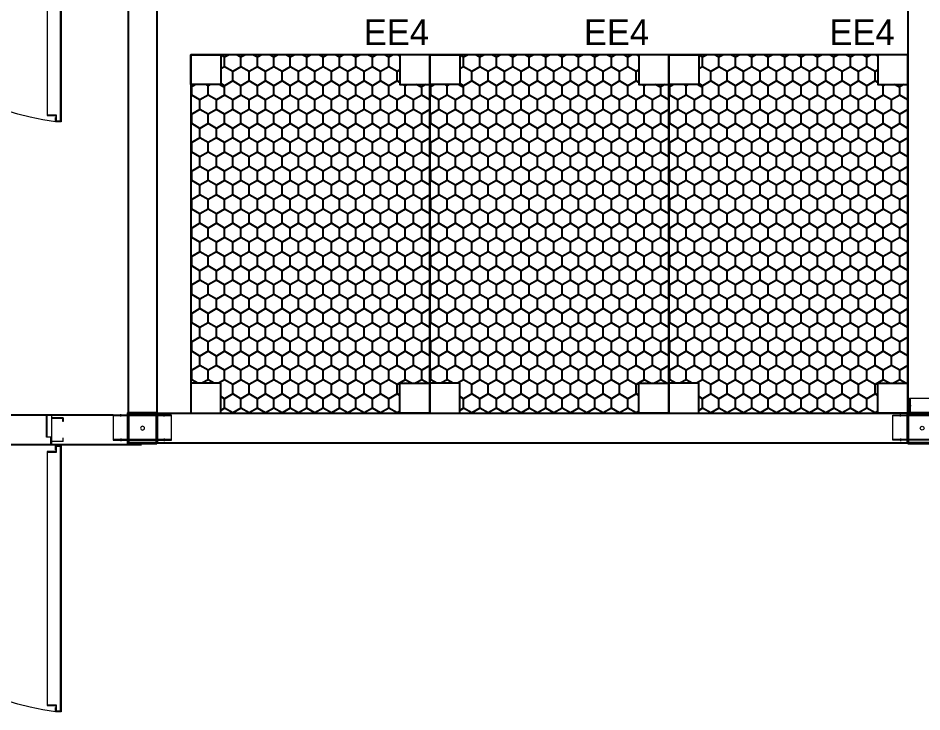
# Model space of a CAD drawing. Header units: millimetres. Extents: x 65390 to 71510, y 46362 to 50796.
# Drawn here: x 69173.1 to 69475.6, y 48257.6 to 48489.8 of the extents above; entities that cross this region are included whole.
import ezdxf
from ezdxf.enums import TextEntityAlignment as Align

# ---------------------------------------------------------------- set-up
doc = ezdxf.new("R2010")
doc.units = ezdxf.units.MM
doc.linetypes.add('DASHED', pattern=[19.05, 12.7, -6.35])
for name, color, linetype in [('BİRLEŞİM ELEMANLARI', 4, 'Continuous'), ('DIŞ PANEL', 21, 'Continuous'), ('Kıtc-028 Yer Izgarası', 252, 'Continuous')]:
    doc.layers.add(name, color=color, linetype=linetype)
doc.layers.add('MIM_Sktürk', color=251, linetype='Continuous', lineweight=9)
doc.layers.add('WALL INTERNAL', color=7, linetype='Continuous', lineweight=50)
doc.styles.add('TAKSİM', font='GOTHIC.TTF', dxfattribs={"height": 20})

# ---------------------------------------------------------------- blocks, each defined once
blk = doc.blocks.new('DIŞ İKİLİ KEP 80-80')
at = {"lineweight": 40}
blk.add_lwpolyline([(47.5, 62), (47.5, -38), (-48.5, -38), (-48.5, 62)], close=True, dxfattribs=at)
at = {"layer": 'BİRLEŞİM ELEMANLARI', "color": 6, "lineweight": 20}
for p, q in [((97, 50), (-98, 50)), ((-79.5, 50), (-79.5, 52)), ((-73, 47), (-73, 55)), ((-66.5, 50), (-66.5, 52)), ((65.5, 50), (65.5, 52)), ((72, 47), (72, 55)), ((78.5, 50), (78.5, 52)), ((-98, -30), (97, -30)), ((-79.5, -30), (-79.5, -32)), ((-73, -27), (-73, -35)), ((-66.5, -30), (-66.5, -32)), ((65.5, -30), (65.5, -32)), ((72, -27), (72, -35)), ((78.5, -30), (78.5, -32))]:
    blk.add_line(p, q, dxfattribs=at)
for points in [[(-98, -32), (-98, 52)], [(-98, 52), (97, 52), (97, -32), (-98, -32)]]:
    blk.add_lwpolyline(points, dxfattribs=at)
blk.add_circle((0, 12), 6.5, dxfattribs=at)
blk = doc.blocks.new('DIŞ ÜÇLÜ KEP 80-80')
at = {"lineweight": 40, "elevation": 1364.1}
blk.add_lwpolyline([(48, 62), (48, -38), (-48, -38), (-48, 62)], close=True, dxfattribs=at)
at = {"layer": 'BİRLEŞİM ELEMANLARI', "color": 6, "lineweight": 20}
for p, q in [((-38.8, 50, 1364.1), (-98, 50, 1364.1)), ((-79.5, 50, 1364.1), (-79.5, 52, 1364.1)), ((-73, 47, 1364.1), (-73, 55, 1364.1)), ((-66.5, 50, 1364.1), (-66.5, 52, 1364.1)), ((-38.8, 50, 1364.1), (98, 50, 1364.1)), ((66.5, 50, 1364.1), (66.5, 52, 1364.1)), ((73, 47, 1364.1), (73, 55, 1364.1)), ((79.5, 50, 1364.1), (79.5, 52, 1364.1)), ((-98, -30, 1364.1), (-38.8, -30, 1364.1)), ((-79.5, -30, 1364.1), (-79.5, -32, 1364.1)), ((-73, -27, 1364.1), (-73, -35, 1364.1)), ((-66.5, -30, 1364.1), (-66.5, -32, 1364.1)), ((98, -30, 1364.1), (-38.8, -30, 1364.1)), ((66.5, -30, 1364.1), (66.5, -32, 1364.1)), ((73, -27, 1364.1), (73, -35, 1364.1)), ((79.5, -30, 1364.1), (79.5, -32, 1364.1)), ((-40, -56.5, 1364.1), (-42, -56.5, 1364.1)), ((-40, -88, 1364.1), (-40, -32, 1364.1)), ((-40, -57, 1364.1), (-40, -69, 1364.1)), ((40, -88, 1364.1), (40, -32, 1364.1)), ((40, -56.5, 1364.1), (42, -56.5, 1364.1)), ((40, -57, 1364.1), (40, -69, 1364.1)), ((-37, -63, 1364.1), (-45, -63, 1364.1)), ((-40, -69.5, 1364.1), (-42, -69.5, 1364.1)), ((37, -63, 1364.1), (45, -63, 1364.1)), ((40, -69.5, 1364.1), (42, -69.5, 1364.1))]:
    blk.add_line(p, q, dxfattribs=at)
at = {"layer": 'BİRLEŞİM ELEMANLARI', "color": 6, "lineweight": 20, "elevation": 1364.1}
for points in [[(-98, -32), (-98, 52)], [(-98, 52), (98, 52), (98, -32), (-98, -32)]]:
    blk.add_lwpolyline(points, dxfattribs=at)
blk.add_lwpolyline([(-42, -32), (42, -32), (42, -88), (-42, -88)], close=True, dxfattribs=at)
at = {"layer": 'BİRLEŞİM ELEMANLARI', "color": 6, "lineweight": 20}
blk.add_circle((0, 12, 1364.1), 6.5, dxfattribs=at)
blk = doc.blocks.new('A$C62570291')
at = {"color": 3, "lineweight": 0}
for p, q in [((104.53, 239.59), (104.68, 239.59)), ((105.48, 235.54), (105.48, 239.54)), ((105.48, 239.54), (105.48, 235.54)), ((105.48, 239.54), (106.68, 239.54)), ((105.63, 239.54), (105.63, 239.54)), ((105.63, 235.69), (105.63, 239.39)), ((106.68, 239.39), (105.63, 239.39)), ((106.68, 239.54), (106.68, 239.39)), ((112.28, 239.54), (112.28, 239.39)), ((113.48, 239.54), (112.28, 239.54)), ((112.28, 239.39), (113.33, 239.39)), ((113.33, 239.54), (113.33, 239.54)), ((113.33, 235.69), (113.33, 239.39)), ((113.48, 239.54), (113.48, 235.54)), ((114.63, 239.59), (114.48, 239.59)), ((105.48, 235.54), (113.48, 235.54)), ((113.33, 235.69), (105.63, 235.69)), ((105.48, 118.53), (105.48, 114.53)), ((105.48, 114.53), (105.48, 118.53)), ((105.48, 118.53), (113.48, 118.53)), ((105.63, 118.38), (105.63, 114.68)), ((113.33, 118.38), (105.63, 118.38)), ((113.33, 118.38), (113.33, 114.68)), ((113.48, 114.53), (113.48, 118.53)), ((104.53, 114.48), (104.68, 114.48)), ((105.48, 114.53), (106.68, 114.53)), ((106.68, 114.68), (105.63, 114.68)), ((105.63, 114.53), (105.63, 114.53)), ((106.68, 114.53), (106.68, 114.68)), ((112.28, 114.68), (113.33, 114.68)), ((112.28, 114.53), (112.28, 114.68)), ((113.48, 114.53), (112.28, 114.53)), ((113.33, 114.53), (113.33, 114.53)), ((114.63, 114.48), (114.48, 114.48))]:
    blk.add_line(p, q, dxfattribs=at)
at = {"color": 7, "lineweight": 0}
for p, q in [((104.68, 235.54), (105.48, 235.54)), ((104.68, 118.53), (105.48, 118.53))]:
    blk.add_line(p, q, dxfattribs=at)
at = {"color": 3, "lineweight": 0}
for points in [[(114.63, 239.59), (114.63, 235.39), (112.03, 235.39), (112.03, 233.89), (104.53, 233.89), (104.53, 239.59)], [(104.68, 239.59), (104.68, 234.04), (111.88, 234.04), (111.88, 235.54), (114.48, 235.54), (114.48, 239.59)], [(114.63, 114.48), (114.63, 118.68), (112.03, 118.68), (112.03, 120.18), (104.53, 120.18), (104.53, 114.48)], [(104.68, 114.48), (104.68, 120.03), (111.88, 120.03), (111.88, 118.53), (114.48, 118.53), (114.48, 114.48)]]:
    blk.add_lwpolyline(points, dxfattribs=at)
at = {"color": 2, "lineweight": 0}
for points in [[(116.21, 236.96), (114.71, 236.96), (114.71, 238.76), (148.13, 238.76), (148.13, 236.96), (146.63, 236.96), (146.63, 237.08), (148.01, 237.08), (148.01, 238.64), (114.83, 238.64), (114.83, 237.08), (116.21, 237.08)], [(114.83, 238.58), (114.83, 237.08), (116.83, 237.08), (116.83, 234.08), (146.01, 234.08), (146.01, 237.08), (148.01, 237.08), (148.01, 238.58), (147.89, 238.58), (147.89, 237.2), (145.89, 237.2), (145.89, 234.2), (116.95, 234.2), (116.95, 237.2), (114.95, 237.2), (114.95, 238.58)], [(114.83, 115.49), (114.83, 116.99), (116.83, 116.99), (116.83, 119.99), (201.83, 119.99), (201.83, 116.99), (203.83, 116.99), (203.83, 115.49), (203.71, 115.49), (203.71, 116.87), (201.71, 116.87), (201.71, 119.87), (116.95, 119.87), (116.95, 116.87), (114.95, 116.87), (114.95, 115.49)], [(116.21, 117.11), (114.71, 117.11), (114.71, 115.31), (203.95, 115.31), (203.95, 117.11), (202.45, 117.11), (202.45, 116.99), (203.83, 116.99), (203.83, 115.43), (114.83, 115.43), (114.83, 116.99), (116.21, 116.99)]]:
    blk.add_lwpolyline(points, close=True, dxfattribs=at)
for centre, radius, start, end in [((110.08, 242.44), 38.44, 276.7975, 351.8055), ((102.5, 102.5), 102.5, 8.1945, 83.2025)]:
    blk.add_arc(centre, radius, start, end, dxfattribs=at)
blk = doc.blocks.new('DIŞ-DOLU-2514-G-B-(80)')
at = {"layer": 'DIŞ PANEL'}
blk.add_lwpolyline([(0, 100), (2514, 100), (2514, 0), (0, 0)], close=True, dxfattribs=at)
blk = doc.blocks.new('A$C395D4C7C')
at = {"layer": 'Kıtc-028 Yer Izgarası'}
for p, q in [((10, 79.92), (13.83, 79.92)), ((10, 77.64), (11.19, 79.71)), ((11.19, 79.71), (11.07, 79.92)), ((11.19, 79.71), (14.37, 79.71)), ((13.83, 79.92), (13.88, 80)), ((14.37, 79.71), (14.51, 79.96)), ((15.95, 76.96), (14.37, 79.71)), ((19.13, 76.96), (20.72, 79.71)), ((20.72, 79.71), (20.59, 79.94)), ((20.72, 79.71), (23.89, 79.71)), ((23.89, 79.71), (24.02, 79.93)), ((25.48, 76.96), (23.89, 79.71)), ((26.53, 79.92), (26.48, 80)), ((26.53, 79.92), (32.88, 79.92)), ((28.65, 76.96), (30.24, 79.71)), ((30.24, 79.71), (30.12, 79.92)), ((30.24, 79.71), (33.42, 79.71)), ((32.88, 79.92), (32.93, 80)), ((33.42, 79.71), (33.55, 79.94)), ((35, 76.96), (33.42, 79.71)), ((38.18, 76.96), (39.77, 79.71)), ((39.77, 79.71), (39.64, 79.93)), ((39.77, 79.71), (42.94, 79.71)), ((42.94, 79.71), (43.07, 79.92)), ((44.53, 76.96), (42.94, 79.71)), ((45.58, 79.92), (45.53, 80)), ((45.58, 79.92), (51.93, 79.92)), ((47.7, 76.96), (49.29, 79.71)), ((49.29, 79.71), (49.17, 79.92)), ((49.29, 79.71), (52.47, 79.71)), ((51.93, 79.92), (51.98, 80)), ((52.47, 79.71), (52.6, 79.93)), ((54.05, 76.96), (52.47, 79.71)), ((57.23, 76.96), (58.82, 79.71)), ((58.82, 79.71), (58.69, 79.93)), ((58.82, 79.71), (61.99, 79.71)), ((61.99, 79.71), (62.12, 79.92)), ((63.58, 76.96), (61.99, 79.71)), ((64.63, 79.92), (64.58, 80)), ((64.63, 79.92), (70.98, 79.92)), ((66.75, 76.96), (68.34, 79.71)), ((68.34, 79.71), (68.22, 79.92)), ((68.34, 79.71), (71.52, 79.71)), ((70.98, 79.92), (71.03, 80)), ((71.52, 79.71), (71.65, 79.93)), ((73.1, 76.96), (71.52, 79.71)), ((76.28, 76.96), (77.87, 79.71)), ((77.87, 79.71), (77.74, 79.92)), ((77.87, 79.71), (81.04, 79.71)), ((81.04, 79.71), (81.16, 79.92)), ((82.63, 76.96), (81.04, 79.71)), ((83.68, 79.92), (83.63, 80)), ((83.68, 79.92), (90.03, 79.92)), ((85.8, 76.96), (87.39, 79.71)), ((87.39, 79.71), (87.27, 79.92)), ((87.39, 79.71), (90.57, 79.71)), ((90.03, 79.92), (90.08, 80)), ((90.57, 79.71), (90.69, 79.93)), ((92.15, 76.96), (90.57, 79.71)), ((95.33, 76.96), (96.92, 79.71)), ((96.92, 79.71), (96.79, 79.92)), ((96.92, 79.71), (100.09, 79.71)), ((100.09, 79.71), (100.21, 79.92)), ((101.68, 76.96), (100.09, 79.71)), ((102.73, 79.92), (102.68, 80)), ((102.73, 79.92), (109.08, 79.92)), ((104.85, 76.96), (106.44, 79.71)), ((106.44, 79.71), (106.32, 79.92)), ((106.44, 79.71), (109.2, 79.71)), ((109.08, 79.92), (109.13, 80)), ((110, 78.32), (109.08, 79.92)), ((11.19, 74.21), (10, 76.27)), ((14.37, 74.21), (15.95, 76.96)), ((15.95, 76.96), (19.13, 76.96)), ((20.72, 74.21), (19.13, 76.96)), ((23.89, 74.21), (25.48, 76.96)), ((25.48, 76.96), (28.65, 76.96)), ((30.24, 74.21), (28.65, 76.96)), ((33.42, 74.21), (35, 76.96)), ((35, 76.96), (38.18, 76.96)), ((39.77, 74.21), (38.18, 76.96)), ((42.94, 74.21), (44.53, 76.96)), ((44.53, 76.96), (47.7, 76.96)), ((49.29, 74.21), (47.7, 76.96)), ((52.47, 74.21), (54.05, 76.96)), ((54.05, 76.96), (57.23, 76.96)), ((58.82, 74.21), (57.23, 76.96)), ((61.99, 74.21), (63.58, 76.96)), ((63.58, 76.96), (66.75, 76.96)), ((68.34, 74.21), (66.75, 76.96)), ((71.52, 74.21), (73.1, 76.96)), ((73.1, 76.96), (76.28, 76.96)), ((77.87, 74.21), (76.28, 76.96)), ((81.04, 74.21), (82.63, 76.96)), ((82.63, 76.96), (85.8, 76.96)), ((87.39, 74.21), (85.8, 76.96)), ((90.57, 74.21), (92.15, 76.96)), ((92.15, 76.96), (95.33, 76.96)), ((96.92, 74.21), (95.33, 76.96)), ((100.09, 74.21), (101.68, 76.96)), ((101.68, 76.96), (104.85, 76.96)), ((106.44, 74.21), (104.85, 76.96)), ((10, 72.14), (11.19, 74.21)), ((11.19, 74.21), (14.37, 74.21)), ((15.95, 71.46), (14.37, 74.21)), ((19.13, 71.46), (20.72, 74.21)), ((20.72, 74.21), (23.89, 74.21)), ((25.48, 71.46), (23.89, 74.21)), ((28.65, 71.46), (30.24, 74.21)), ((30.24, 74.21), (33.42, 74.21)), ((35, 71.46), (33.42, 74.21)), ((38.18, 71.46), (39.77, 74.21)), ((39.77, 74.21), (42.94, 74.21)), ((44.53, 71.46), (42.94, 74.21)), ((47.7, 71.46), (49.29, 74.21)), ((49.29, 74.21), (52.47, 74.21)), ((54.05, 71.46), (52.47, 74.21)), ((57.23, 71.46), (58.82, 74.21)), ((58.82, 74.21), (61.99, 74.21)), ((63.58, 71.46), (61.99, 74.21)), ((66.75, 71.46), (68.34, 74.21)), ((68.34, 74.21), (71.52, 74.21)), ((73.1, 71.46), (71.52, 74.21)), ((76.28, 71.46), (77.87, 74.21)), ((77.87, 74.21), (81.04, 74.21)), ((82.63, 71.46), (81.04, 74.21)), ((85.8, 71.46), (87.39, 74.21)), ((87.39, 74.21), (90.57, 74.21)), ((92.15, 71.46), (90.57, 74.21)), ((95.33, 71.46), (96.92, 74.21)), ((96.92, 74.21), (100.09, 74.21)), ((101.68, 71.46), (100.09, 74.21)), ((104.85, 71.46), (106.44, 74.21)), ((106.44, 74.21), (109.62, 74.21)), ((109.62, 74.21), (110, 74.87)), ((110, 73.55), (109.62, 74.21)), ((1.67, 68.71), (0.92, 70)), ((4.84, 68.71), (5.59, 70)), ((11.19, 68.71), (10, 70.78)), ((14.37, 68.71), (15.95, 71.46)), ((15.95, 71.46), (19.13, 71.46)), ((20.72, 68.71), (19.13, 71.46)), ((23.89, 68.71), (25.48, 71.46)), ((25.48, 71.46), (28.65, 71.46)), ((30.24, 68.71), (28.65, 71.46)), ((33.42, 68.71), (35, 71.46)), ((35, 71.46), (38.18, 71.46)), ((39.77, 68.71), (38.18, 71.46)), ((42.94, 68.71), (44.53, 71.46)), ((44.53, 71.46), (47.7, 71.46)), ((49.29, 68.71), (47.7, 71.46)), ((52.47, 68.71), (54.05, 71.46)), ((54.05, 71.46), (57.23, 71.46)), ((58.82, 68.71), (57.23, 71.46)), ((61.99, 68.71), (63.58, 71.46)), ((63.58, 71.46), (66.75, 71.46)), ((68.34, 68.71), (66.75, 71.46)), ((71.52, 68.71), (73.1, 71.46)), ((73.1, 71.46), (76.28, 71.46)), ((77.87, 68.71), (76.28, 71.46)), ((81.04, 68.71), (82.63, 71.46)), ((82.63, 71.46), (85.8, 71.46)), ((87.39, 68.71), (85.8, 71.46)), ((90.57, 68.71), (92.15, 71.46)), ((92.15, 71.46), (95.33, 71.46)), ((96.92, 68.71), (95.33, 71.46)), ((100.09, 68.71), (101.68, 71.46)), ((101.68, 71.46), (104.85, 71.46)), ((106.44, 68.71), (104.85, 71.46)), ((109.08, 68.92), (110, 70.51)), ((109.62, 68.71), (110.36, 70)), ((115.97, 68.71), (115.22, 70)), ((119.14, 68.71), (119.89, 70)), ((0.08, 65.96), (1.67, 68.71)), ((1.67, 68.71), (4.84, 68.71)), ((6.43, 65.96), (4.84, 68.71)), ((9.6, 65.96), (11.19, 68.71)), ((11.19, 68.71), (14.37, 68.71)), ((15.95, 65.96), (14.37, 68.71)), ((19.13, 65.96), (20.72, 68.71)), ((20.72, 68.71), (23.89, 68.71)), ((25.48, 65.96), (23.89, 68.71)), ((28.65, 65.96), (30.24, 68.71)), ((30.24, 68.71), (33.42, 68.71)), ((35, 65.96), (33.42, 68.71)), ((38.18, 65.96), (39.77, 68.71)), ((39.77, 68.71), (42.94, 68.71)), ((44.53, 65.96), (42.94, 68.71)), ((47.7, 65.96), (49.29, 68.71)), ((49.29, 68.71), (52.47, 68.71)), ((54.05, 65.96), (52.47, 68.71)), ((57.23, 65.96), (58.82, 68.71)), ((58.82, 68.71), (61.99, 68.71)), ((63.58, 65.96), (61.99, 68.71)), ((66.75, 65.96), (68.34, 68.71)), ((68.34, 68.71), (71.52, 68.71)), ((73.1, 65.96), (71.52, 68.71)), ((76.28, 65.96), (77.87, 68.71)), ((77.87, 68.71), (81.04, 68.71)), ((82.63, 65.96), (81.04, 68.71)), ((85.8, 65.96), (87.39, 68.71)), ((87.39, 68.71), (90.57, 68.71)), ((92.15, 65.96), (90.57, 68.71)), ((95.33, 65.96), (96.92, 68.71)), ((96.92, 68.71), (100.09, 68.71)), ((101.68, 65.96), (100.09, 68.71)), ((104.85, 65.96), (106.44, 68.71)), ((106.44, 68.71), (109.62, 68.71)), ((111.2, 65.96), (109.62, 68.71)), ((114.38, 65.96), (115.97, 68.71)), ((115.97, 68.71), (119.14, 68.71)), ((120, 67.22), (119.14, 68.71)), ((0, 65.96), (0.08, 65.96)), ((1.67, 63.21), (0.08, 65.96)), ((4.84, 63.21), (6.43, 65.96)), ((6.43, 65.96), (9.6, 65.96)), ((11.19, 63.21), (9.6, 65.96)), ((14.37, 63.21), (15.95, 65.96)), ((15.95, 65.96), (19.13, 65.96)), ((20.72, 63.21), (19.13, 65.96)), ((23.89, 63.21), (25.48, 65.96)), ((25.48, 65.96), (28.65, 65.96)), ((30.24, 63.21), (28.65, 65.96)), ((33.42, 63.21), (35, 65.96)), ((35, 65.96), (38.18, 65.96)), ((39.77, 63.21), (38.18, 65.96)), ((42.94, 63.21), (44.53, 65.96)), ((44.53, 65.96), (47.7, 65.96)), ((49.29, 63.21), (47.7, 65.96)), ((52.47, 63.21), (54.05, 65.96)), ((54.05, 65.96), (57.23, 65.96)), ((58.82, 63.21), (57.23, 65.96)), ((61.99, 63.21), (63.58, 65.96)), ((63.58, 65.96), (66.75, 65.96)), ((68.34, 63.21), (66.75, 65.96)), ((71.52, 63.21), (73.1, 65.96)), ((73.1, 65.96), (76.28, 65.96)), ((77.87, 63.21), (76.28, 65.96)), ((81.04, 63.21), (82.63, 65.96)), ((82.63, 65.96), (85.8, 65.96)), ((87.39, 63.21), (85.8, 65.96)), ((90.57, 63.21), (92.15, 65.96)), ((92.15, 65.96), (95.33, 65.96)), ((96.92, 63.21), (95.33, 65.96)), ((100.09, 63.21), (101.68, 65.96)), ((101.68, 65.96), (104.85, 65.96)), ((106.44, 63.21), (104.85, 65.96)), ((109.62, 63.21), (111.2, 65.96)), ((111.2, 65.96), (114.38, 65.96)), ((115.97, 63.21), (114.38, 65.96)), ((119.14, 63.21), (120, 64.7)), ((0.08, 60.46), (1.67, 63.21)), ((1.67, 63.21), (4.84, 63.21)), ((6.43, 60.46), (4.84, 63.21)), ((9.6, 60.46), (11.19, 63.21)), ((11.19, 63.21), (14.37, 63.21)), ((15.95, 60.46), (14.37, 63.21)), ((19.13, 60.46), (20.72, 63.21)), ((20.72, 63.21), (23.89, 63.21)), ((25.48, 60.46), (23.89, 63.21)), ((28.65, 60.46), (30.24, 63.21)), ((30.24, 63.21), (33.42, 63.21)), ((35, 60.46), (33.42, 63.21)), ((38.18, 60.46), (39.77, 63.21)), ((39.77, 63.21), (42.94, 63.21)), ((44.53, 60.46), (42.94, 63.21)), ((47.7, 60.46), (49.29, 63.21)), ((49.29, 63.21), (52.47, 63.21)), ((54.05, 60.46), (52.47, 63.21)), ((57.23, 60.46), (58.82, 63.21)), ((58.82, 63.21), (61.99, 63.21)), ((63.58, 60.46), (61.99, 63.21)), ((66.75, 60.46), (68.34, 63.21)), ((68.34, 63.21), (71.52, 63.21)), ((73.1, 60.46), (71.52, 63.21)), ((76.28, 60.46), (77.87, 63.21)), ((77.87, 63.21), (81.04, 63.21)), ((82.63, 60.46), (81.04, 63.21)), ((85.8, 60.46), (87.39, 63.21)), ((87.39, 63.21), (90.57, 63.21)), ((92.15, 60.46), (90.57, 63.21)), ((95.33, 60.46), (96.92, 63.21)), ((96.92, 63.21), (100.09, 63.21)), ((101.68, 60.46), (100.09, 63.21)), ((104.85, 60.46), (106.44, 63.21)), ((106.44, 63.21), (109.62, 63.21)), ((111.2, 60.46), (109.62, 63.21)), ((114.38, 60.46), (115.97, 63.21)), ((115.97, 63.21), (119.14, 63.21)), ((120, 61.73), (119.14, 63.21)), ((0, 60.46), (0.08, 60.46)), ((1.67, 57.71), (0.08, 60.46)), ((0.08, 54.96), (1.67, 57.71)), ((1.67, 57.71), (4.84, 57.71)), ((4.84, 57.71), (6.43, 60.46)), ((6.43, 54.96), (4.84, 57.71)), ((6.43, 60.46), (9.6, 60.46)), ((11.19, 57.71), (9.6, 60.46)), ((9.6, 54.96), (11.19, 57.71)), ((11.19, 57.71), (14.37, 57.71)), ((14.37, 57.71), (15.95, 60.46)), ((15.95, 54.96), (14.37, 57.71)), ((15.95, 60.46), (19.13, 60.46)), ((20.72, 57.71), (19.13, 60.46)), ((19.13, 54.96), (20.72, 57.71)), ((20.72, 57.71), (23.89, 57.71)), ((23.89, 57.71), (25.48, 60.46)), ((25.48, 54.96), (23.89, 57.71)), ((25.48, 60.46), (28.65, 60.46)), ((30.24, 57.71), (28.65, 60.46)), ((28.65, 54.96), (30.24, 57.71)), ((30.24, 57.71), (33.42, 57.71)), ((33.42, 57.71), (35, 60.46)), ((35, 54.96), (33.42, 57.71)), ((35, 60.46), (38.18, 60.46)), ((39.77, 57.71), (38.18, 60.46)), ((38.18, 54.96), (39.77, 57.71)), ((39.77, 57.71), (42.94, 57.71)), ((42.94, 57.71), (44.53, 60.46)), ((44.53, 54.96), (42.94, 57.71)), ((44.53, 60.46), (47.7, 60.46)), ((49.29, 57.71), (47.7, 60.46)), ((47.7, 54.96), (49.29, 57.71)), ((49.29, 57.71), (52.47, 57.71)), ((52.47, 57.71), (54.05, 60.46)), ((54.05, 54.96), (52.47, 57.71)), ((54.05, 60.46), (57.23, 60.46)), ((58.82, 57.71), (57.23, 60.46)), ((57.23, 54.96), (58.82, 57.71)), ((58.82, 57.71), (61.99, 57.71)), ((61.99, 57.71), (63.58, 60.46)), ((63.58, 54.96), (61.99, 57.71)), ((63.58, 60.46), (66.75, 60.46)), ((68.34, 57.71), (66.75, 60.46)), ((66.75, 54.96), (68.34, 57.71)), ((68.34, 57.71), (71.52, 57.71)), ((71.52, 57.71), (73.1, 60.46)), ((73.1, 54.96), (71.52, 57.71)), ((73.1, 60.46), (76.28, 60.46)), ((77.87, 57.71), (76.28, 60.46)), ((76.28, 54.96), (77.87, 57.71)), ((77.87, 57.71), (81.04, 57.71)), ((81.04, 57.71), (82.63, 60.46)), ((82.63, 54.96), (81.04, 57.71)), ((82.63, 60.46), (85.8, 60.46)), ((87.39, 57.71), (85.8, 60.46)), ((85.8, 54.96), (87.39, 57.71)), ((87.39, 57.71), (90.57, 57.71)), ((90.57, 57.71), (92.15, 60.46)), ((92.15, 54.96), (90.57, 57.71)), ((92.15, 60.46), (95.33, 60.46)), ((96.92, 57.71), (95.33, 60.46)), ((95.33, 54.96), (96.92, 57.71)), ((96.92, 57.71), (100.09, 57.71)), ((100.09, 57.71), (101.68, 60.46)), ((101.68, 54.96), (100.09, 57.71)), ((101.68, 60.46), (104.85, 60.46)), ((106.44, 57.71), (104.85, 60.46)), ((104.85, 54.96), (106.44, 57.71)), ((106.44, 57.71), (109.62, 57.71)), ((109.62, 57.71), (111.2, 60.46)), ((111.2, 54.96), (109.62, 57.71)), ((111.2, 60.46), (114.38, 60.46)), ((115.97, 57.71), (114.38, 60.46)), ((114.38, 54.96), (115.97, 57.71)), ((115.97, 57.71), (119.14, 57.71)), ((119.14, 57.71), (120, 59.2)), ((120, 56.23), (119.14, 57.71)), ((0, 54.96), (0.08, 54.96)), ((1.67, 52.21), (0.08, 54.96)), ((4.84, 52.21), (6.43, 54.96)), ((6.43, 54.96), (9.6, 54.96)), ((11.19, 52.21), (9.6, 54.96)), ((14.37, 52.21), (15.95, 54.96)), ((15.95, 54.96), (19.13, 54.96)), ((20.72, 52.21), (19.13, 54.96)), ((23.89, 52.21), (25.48, 54.96)), ((25.48, 54.96), (28.65, 54.96)), ((30.24, 52.21), (28.65, 54.96)), ((33.42, 52.21), (35, 54.96)), ((35, 54.96), (38.18, 54.96)), ((39.77, 52.21), (38.18, 54.96)), ((42.94, 52.21), (44.53, 54.96)), ((44.53, 54.96), (47.7, 54.96)), ((49.29, 52.21), (47.7, 54.96)), ((52.47, 52.21), (54.05, 54.96)), ((54.05, 54.96), (57.23, 54.96)), ((58.82, 52.21), (57.23, 54.96)), ((61.99, 52.21), (63.58, 54.96)), ((63.58, 54.96), (66.75, 54.96)), ((68.34, 52.21), (66.75, 54.96)), ((71.52, 52.21), (73.1, 54.96)), ((73.1, 54.96), (76.28, 54.96)), ((77.87, 52.21), (76.28, 54.96)), ((81.04, 52.21), (82.63, 54.96)), ((82.63, 54.96), (85.8, 54.96)), ((87.39, 52.21), (85.8, 54.96)), ((90.57, 52.21), (92.15, 54.96)), ((92.15, 54.96), (95.33, 54.96)), ((96.92, 52.21), (95.33, 54.96)), ((100.09, 52.21), (101.68, 54.96)), ((101.68, 54.96), (104.85, 54.96)), ((106.44, 52.21), (104.85, 54.96)), ((109.62, 52.21), (111.2, 54.96)), ((111.2, 54.96), (114.38, 54.96)), ((115.97, 52.21), (114.38, 54.96)), ((0.08, 49.46), (1.67, 52.21)), ((1.67, 52.21), (4.84, 52.21)), ((6.43, 49.46), (4.84, 52.21)), ((9.6, 49.46), (11.19, 52.21)), ((11.19, 52.21), (14.37, 52.21)), ((15.95, 49.46), (14.37, 52.21)), ((19.13, 49.46), (20.72, 52.21)), ((20.72, 52.21), (23.89, 52.21)), ((25.48, 49.46), (23.89, 52.21)), ((28.65, 49.46), (30.24, 52.21)), ((30.24, 52.21), (33.42, 52.21)), ((35, 49.46), (33.42, 52.21)), ((38.18, 49.46), (39.77, 52.21)), ((39.77, 52.21), (42.94, 52.21)), ((44.53, 49.46), (42.94, 52.21)), ((47.7, 49.46), (49.29, 52.21)), ((49.29, 52.21), (52.47, 52.21)), ((54.05, 49.46), (52.47, 52.21)), ((57.23, 49.46), (58.82, 52.21)), ((58.82, 52.21), (61.99, 52.21)), ((63.58, 49.46), (61.99, 52.21)), ((66.75, 49.46), (68.34, 52.21)), ((68.34, 52.21), (71.52, 52.21)), ((73.1, 49.46), (71.52, 52.21)), ((76.28, 49.46), (77.87, 52.21)), ((77.87, 52.21), (81.04, 52.21)), ((82.63, 49.46), (81.04, 52.21)), ((85.8, 49.46), (87.39, 52.21)), ((87.39, 52.21), (90.57, 52.21)), ((92.15, 49.46), (90.57, 52.21)), ((95.33, 49.46), (96.92, 52.21)), ((96.92, 52.21), (100.09, 52.21)), ((101.68, 49.46), (100.09, 52.21)), ((104.85, 49.46), (106.44, 52.21)), ((106.44, 52.21), (109.62, 52.21)), ((111.2, 49.46), (109.62, 52.21)), ((114.38, 49.46), (115.97, 52.21)), ((115.97, 52.21), (119.14, 52.21)), ((119.14, 52.21), (120, 53.7)), ((120, 50.73), (119.14, 52.21)), ((0, 49.46), (0.08, 49.46)), ((1.67, 46.71), (0.08, 49.46)), ((4.84, 46.71), (6.43, 49.46)), ((6.43, 49.46), (9.6, 49.46)), ((11.19, 46.71), (9.6, 49.46)), ((14.37, 46.71), (15.95, 49.46)), ((15.95, 49.46), (19.13, 49.46)), ((20.72, 46.71), (19.13, 49.46)), ((23.89, 46.71), (25.48, 49.46)), ((25.48, 49.46), (28.65, 49.46)), ((30.24, 46.71), (28.65, 49.46)), ((33.42, 46.71), (35, 49.46)), ((35, 49.46), (38.18, 49.46)), ((39.77, 46.71), (38.18, 49.46)), ((42.94, 46.71), (44.53, 49.46)), ((44.53, 49.46), (47.7, 49.46)), ((49.29, 46.71), (47.7, 49.46)), ((52.47, 46.71), (54.05, 49.46)), ((54.05, 49.46), (57.23, 49.46)), ((58.82, 46.71), (57.23, 49.46)), ((61.99, 46.71), (63.58, 49.46)), ((63.58, 49.46), (66.75, 49.46)), ((68.34, 46.71), (66.75, 49.46)), ((71.52, 46.71), (73.1, 49.46)), ((73.1, 49.46), (76.28, 49.46)), ((77.87, 46.71), (76.28, 49.46)), ((81.04, 46.71), (82.63, 49.46)), ((82.63, 49.46), (85.8, 49.46)), ((87.39, 46.71), (85.8, 49.46)), ((90.57, 46.71), (92.15, 49.46)), ((92.15, 49.46), (95.33, 49.46)), ((96.92, 46.71), (95.33, 49.46)), ((100.09, 46.71), (101.68, 49.46)), ((101.68, 49.46), (104.85, 49.46)), ((106.44, 46.71), (104.85, 49.46)), ((109.62, 46.71), (111.2, 49.46)), ((111.2, 49.46), (114.38, 49.46)), ((115.97, 46.71), (114.38, 49.46)), ((0.08, 43.96), (1.67, 46.71)), ((1.67, 46.71), (4.84, 46.71)), ((6.43, 43.96), (4.84, 46.71)), ((9.6, 43.96), (11.19, 46.71)), ((11.19, 46.71), (14.37, 46.71)), ((15.95, 43.96), (14.37, 46.71)), ((19.13, 43.96), (20.72, 46.71)), ((20.72, 46.71), (23.89, 46.71)), ((25.48, 43.96), (23.89, 46.71)), ((28.65, 43.96), (30.24, 46.71)), ((30.24, 46.71), (33.42, 46.71)), ((35, 43.96), (33.42, 46.71)), ((38.18, 43.96), (39.77, 46.71)), ((39.77, 46.71), (42.94, 46.71)), ((44.53, 43.96), (42.94, 46.71)), ((47.7, 43.96), (49.29, 46.71)), ((49.29, 46.71), (52.47, 46.71)), ((54.05, 43.96), (52.47, 46.71)), ((57.23, 43.96), (58.82, 46.71)), ((58.82, 46.71), (61.99, 46.71)), ((63.58, 43.96), (61.99, 46.71)), ((66.75, 43.96), (68.34, 46.71)), ((68.34, 46.71), (71.52, 46.71)), ((73.1, 43.96), (71.52, 46.71)), ((76.28, 43.96), (77.87, 46.71)), ((77.87, 46.71), (81.04, 46.71)), ((82.63, 43.96), (81.04, 46.71)), ((85.8, 43.96), (87.39, 46.71)), ((87.39, 46.71), (90.57, 46.71)), ((92.15, 43.96), (90.57, 46.71)), ((95.33, 43.96), (96.92, 46.71)), ((96.92, 46.71), (100.09, 46.71)), ((101.68, 43.96), (100.09, 46.71)), ((104.85, 43.96), (106.44, 46.71)), ((106.44, 46.71), (109.62, 46.71)), ((111.2, 43.96), (109.62, 46.71)), ((114.38, 43.96), (115.97, 46.71)), ((115.97, 46.71), (119.14, 46.71)), ((119.14, 46.71), (120, 48.2)), ((120, 45.23), (119.14, 46.71)), ((0, 43.96), (0.08, 43.96)), ((1.67, 41.21), (0.08, 43.96)), ((4.84, 41.21), (6.43, 43.96)), ((6.43, 43.96), (9.6, 43.96)), ((11.19, 41.21), (9.6, 43.96)), ((14.37, 41.21), (15.95, 43.96)), ((15.95, 43.96), (19.13, 43.96)), ((20.72, 41.21), (19.13, 43.96)), ((23.89, 41.21), (25.48, 43.96)), ((25.48, 43.96), (28.65, 43.96)), ((30.24, 41.21), (28.65, 43.96)), ((33.42, 41.21), (35, 43.96)), ((35, 43.96), (38.18, 43.96)), ((39.77, 41.21), (38.18, 43.96)), ((42.94, 41.21), (44.53, 43.96)), ((44.53, 43.96), (47.7, 43.96)), ((49.29, 41.21), (47.7, 43.96)), ((52.47, 41.21), (54.05, 43.96)), ((54.05, 43.96), (57.23, 43.96)), ((58.82, 41.21), (57.23, 43.96)), ((61.99, 41.21), (63.58, 43.96)), ((63.58, 43.96), (66.75, 43.96)), ((68.34, 41.21), (66.75, 43.96)), ((71.52, 41.21), (73.1, 43.96)), ((73.1, 43.96), (76.28, 43.96)), ((77.87, 41.21), (76.28, 43.96)), ((81.04, 41.21), (82.63, 43.96)), ((82.63, 43.96), (85.8, 43.96)), ((87.39, 41.21), (85.8, 43.96)), ((90.57, 41.21), (92.15, 43.96)), ((92.15, 43.96), (95.33, 43.96)), ((96.92, 41.21), (95.33, 43.96)), ((100.09, 41.21), (101.68, 43.96)), ((101.68, 43.96), (104.85, 43.96)), ((106.44, 41.21), (104.85, 43.96)), ((109.62, 41.21), (111.2, 43.96)), ((111.2, 43.96), (114.38, 43.96)), ((115.97, 41.21), (114.38, 43.96)), ((119.14, 41.21), (120, 42.7)), ((0.08, 38.46), (1.67, 41.21)), ((1.67, 41.21), (4.84, 41.21)), ((6.43, 38.46), (4.84, 41.21)), ((9.6, 38.46), (11.19, 41.21)), ((11.19, 41.21), (14.37, 41.21)), ((15.95, 38.46), (14.37, 41.21)), ((19.13, 38.46), (20.72, 41.21)), ((20.72, 41.21), (23.89, 41.21)), ((25.48, 38.46), (23.89, 41.21)), ((28.65, 38.46), (30.24, 41.21)), ((30.24, 41.21), (33.42, 41.21)), ((35, 38.46), (33.42, 41.21)), ((38.18, 38.46), (39.77, 41.21)), ((39.77, 41.21), (42.94, 41.21)), ((44.53, 38.46), (42.94, 41.21)), ((47.7, 38.46), (49.29, 41.21)), ((49.29, 41.21), (52.47, 41.21)), ((54.05, 38.46), (52.47, 41.21)), ((57.23, 38.46), (58.82, 41.21)), ((58.82, 41.21), (61.99, 41.21)), ((63.58, 38.46), (61.99, 41.21)), ((66.75, 38.46), (68.34, 41.21)), ((68.34, 41.21), (71.52, 41.21)), ((73.1, 38.46), (71.52, 41.21)), ((76.28, 38.46), (77.87, 41.21)), ((77.87, 41.21), (81.04, 41.21)), ((82.63, 38.46), (81.04, 41.21)), ((85.8, 38.46), (87.39, 41.21)), ((87.39, 41.21), (90.57, 41.21)), ((92.15, 38.46), (90.57, 41.21)), ((95.33, 38.46), (96.92, 41.21)), ((96.92, 41.21), (100.09, 41.21)), ((101.68, 38.46), (100.09, 41.21)), ((104.85, 38.46), (106.44, 41.21)), ((106.44, 41.21), (109.62, 41.21)), ((111.2, 38.46), (109.62, 41.21)), ((114.38, 38.46), (115.97, 41.21)), ((115.97, 41.21), (119.14, 41.21)), ((120, 39.73), (119.14, 41.21)), ((0, 38.46), (0.08, 38.46)), ((1.67, 35.71), (0.08, 38.46)), ((4.84, 35.71), (6.43, 38.46)), ((6.43, 38.46), (9.6, 38.46)), ((11.19, 35.71), (9.6, 38.46)), ((14.37, 35.71), (15.95, 38.46)), ((15.95, 38.46), (19.13, 38.46)), ((20.72, 35.71), (19.13, 38.46)), ((23.89, 35.71), (25.48, 38.46)), ((25.48, 38.46), (28.65, 38.46)), ((30.24, 35.71), (28.65, 38.46)), ((33.42, 35.71), (35, 38.46)), ((35, 38.46), (38.18, 38.46)), ((39.77, 35.71), (38.18, 38.46)), ((42.94, 35.71), (44.53, 38.46)), ((44.53, 38.46), (47.7, 38.46)), ((49.29, 35.71), (47.7, 38.46)), ((52.47, 35.71), (54.05, 38.46)), ((54.05, 38.46), (57.23, 38.46)), ((58.82, 35.71), (57.23, 38.46)), ((61.99, 35.71), (63.58, 38.46)), ((63.58, 38.46), (66.75, 38.46)), ((68.34, 35.71), (66.75, 38.46)), ((71.52, 35.71), (73.1, 38.46)), ((73.1, 38.46), (76.28, 38.46)), ((77.87, 35.71), (76.28, 38.46)), ((81.04, 35.71), (82.63, 38.46)), ((82.63, 38.46), (85.8, 38.46)), ((87.39, 35.71), (85.8, 38.46)), ((90.57, 35.71), (92.15, 38.46)), ((92.15, 38.46), (95.33, 38.46)), ((96.92, 35.71), (95.33, 38.46)), ((100.09, 35.71), (101.68, 38.46)), ((101.68, 38.46), (104.85, 38.46)), ((106.44, 35.71), (104.85, 38.46)), ((109.62, 35.71), (111.2, 38.46)), ((111.2, 38.46), (114.38, 38.46)), ((115.97, 35.71), (114.38, 38.46)), ((119.14, 35.71), (120, 37.2)), ((0.08, 32.96), (1.67, 35.71)), ((1.67, 35.71), (4.84, 35.71)), ((6.43, 32.96), (4.84, 35.71)), ((9.6, 32.96), (11.19, 35.71)), ((11.19, 35.71), (14.37, 35.71)), ((15.95, 32.96), (14.37, 35.71)), ((19.13, 32.96), (20.72, 35.71)), ((20.72, 35.71), (23.89, 35.71)), ((25.48, 32.96), (23.89, 35.71)), ((28.65, 32.96), (30.24, 35.71)), ((30.24, 35.71), (33.42, 35.71)), ((35, 32.96), (33.42, 35.71)), ((38.18, 32.96), (39.77, 35.71)), ((39.77, 35.71), (42.94, 35.71)), ((44.53, 32.96), (42.94, 35.71)), ((47.7, 32.96), (49.29, 35.71)), ((49.29, 35.71), (52.47, 35.71)), ((54.05, 32.96), (52.47, 35.71)), ((57.23, 32.96), (58.82, 35.71)), ((58.82, 35.71), (61.99, 35.71)), ((63.58, 32.96), (61.99, 35.71)), ((66.75, 32.96), (68.34, 35.71)), ((68.34, 35.71), (71.52, 35.71)), ((73.1, 32.96), (71.52, 35.71)), ((76.28, 32.96), (77.87, 35.71)), ((77.87, 35.71), (81.04, 35.71)), ((82.63, 32.96), (81.04, 35.71)), ((85.8, 32.96), (87.39, 35.71)), ((87.39, 35.71), (90.57, 35.71)), ((92.15, 32.96), (90.57, 35.71)), ((95.33, 32.96), (96.92, 35.71)), ((96.92, 35.71), (100.09, 35.71)), ((101.68, 32.96), (100.09, 35.71)), ((104.85, 32.96), (106.44, 35.71)), ((106.44, 35.71), (109.62, 35.71)), ((111.2, 32.96), (109.62, 35.71)), ((114.38, 32.96), (115.97, 35.71)), ((115.97, 35.71), (119.14, 35.71)), ((120, 34.23), (119.14, 35.71)), ((0, 32.96), (0.08, 32.96)), ((1.67, 30.22), (0.08, 32.96)), ((4.84, 30.22), (6.43, 32.96)), ((6.43, 32.96), (9.6, 32.96)), ((11.19, 30.22), (9.6, 32.96)), ((14.37, 30.22), (15.95, 32.96)), ((15.95, 32.96), (19.13, 32.96)), ((20.72, 30.22), (19.13, 32.96)), ((23.89, 30.22), (25.48, 32.96)), ((25.48, 32.96), (28.65, 32.96)), ((30.24, 30.22), (28.65, 32.96)), ((33.42, 30.22), (35, 32.96)), ((35, 32.96), (38.18, 32.96)), ((39.77, 30.22), (38.18, 32.96)), ((42.94, 30.22), (44.53, 32.96)), ((44.53, 32.96), (47.7, 32.96)), ((49.29, 30.22), (47.7, 32.96)), ((52.47, 30.22), (54.05, 32.96)), ((54.05, 32.96), (57.23, 32.96)), ((58.82, 30.22), (57.23, 32.96)), ((61.99, 30.22), (63.58, 32.96)), ((63.58, 32.96), (66.75, 32.96)), ((68.34, 30.22), (66.75, 32.96)), ((71.52, 30.22), (73.1, 32.96)), ((73.1, 32.96), (76.28, 32.96)), ((77.87, 30.22), (76.28, 32.96)), ((81.04, 30.22), (82.63, 32.96)), ((82.63, 32.96), (85.8, 32.96)), ((87.39, 30.22), (85.8, 32.96)), ((90.57, 30.22), (92.15, 32.96)), ((92.15, 32.96), (95.33, 32.96)), ((96.92, 30.22), (95.33, 32.96)), ((100.09, 30.22), (101.68, 32.96)), ((101.68, 32.96), (104.85, 32.96)), ((106.44, 30.22), (104.85, 32.96)), ((109.62, 30.22), (111.2, 32.96)), ((111.2, 32.96), (114.38, 32.96)), ((115.97, 30.22), (114.38, 32.96)), ((119.14, 30.22), (120, 31.7)), ((0, 27.47), (0.08, 27.47)), ((0.08, 27.47), (1.67, 30.22)), ((1.67, 24.72), (0.08, 27.47)), ((1.67, 30.22), (4.84, 30.22)), ((6.43, 27.47), (4.84, 30.22)), ((4.84, 24.72), (6.43, 27.47)), ((6.43, 27.47), (9.6, 27.47)), ((9.6, 27.47), (11.19, 30.22)), ((11.19, 24.72), (9.6, 27.47)), ((11.19, 30.22), (14.37, 30.22)), ((15.95, 27.47), (14.37, 30.22)), ((14.37, 24.72), (15.95, 27.47)), ((15.95, 27.47), (19.13, 27.47)), ((19.13, 27.47), (20.72, 30.22)), ((20.72, 24.72), (19.13, 27.47)), ((20.72, 30.22), (23.89, 30.22)), ((25.48, 27.47), (23.89, 30.22)), ((23.89, 24.72), (25.48, 27.47)), ((25.48, 27.47), (28.65, 27.47)), ((28.65, 27.47), (30.24, 30.22)), ((30.24, 24.72), (28.65, 27.47)), ((30.24, 30.22), (33.42, 30.22)), ((35, 27.47), (33.42, 30.22)), ((33.42, 24.72), (35, 27.47)), ((35, 27.47), (38.18, 27.47)), ((38.18, 27.47), (39.77, 30.22)), ((39.77, 24.72), (38.18, 27.47)), ((39.77, 30.22), (42.94, 30.22)), ((44.53, 27.47), (42.94, 30.22)), ((42.94, 24.72), (44.53, 27.47)), ((44.53, 27.47), (47.7, 27.47)), ((47.7, 27.47), (49.29, 30.22)), ((49.29, 24.72), (47.7, 27.47)), ((49.29, 30.22), (52.47, 30.22)), ((54.05, 27.47), (52.47, 30.22)), ((52.47, 24.72), (54.05, 27.47)), ((54.05, 27.47), (57.23, 27.47)), ((57.23, 27.47), (58.82, 30.22)), ((58.82, 24.72), (57.23, 27.47)), ((58.82, 30.22), (61.99, 30.22)), ((63.58, 27.47), (61.99, 30.22)), ((61.99, 24.72), (63.58, 27.47)), ((63.58, 27.47), (66.75, 27.47)), ((66.75, 27.47), (68.34, 30.22)), ((68.34, 24.72), (66.75, 27.47)), ((68.34, 30.22), (71.52, 30.22)), ((73.1, 27.47), (71.52, 30.22)), ((71.52, 24.72), (73.1, 27.47)), ((73.1, 27.47), (76.28, 27.47)), ((76.28, 27.47), (77.87, 30.22)), ((77.87, 24.72), (76.28, 27.47)), ((77.87, 30.22), (81.04, 30.22)), ((82.63, 27.47), (81.04, 30.22)), ((81.04, 24.72), (82.63, 27.47)), ((82.63, 27.47), (85.8, 27.47)), ((85.8, 27.47), (87.39, 30.22)), ((87.39, 24.72), (85.8, 27.47)), ((87.39, 30.22), (90.57, 30.22)), ((92.15, 27.47), (90.57, 30.22)), ((90.57, 24.72), (92.15, 27.47)), ((92.15, 27.47), (95.33, 27.47)), ((95.33, 27.47), (96.92, 30.22)), ((96.92, 24.72), (95.33, 27.47)), ((96.92, 30.22), (100.09, 30.22)), ((101.68, 27.47), (100.09, 30.22)), ((100.09, 24.72), (101.68, 27.47)), ((101.68, 27.47), (104.85, 27.47)), ((104.85, 27.47), (106.44, 30.22)), ((106.44, 24.72), (104.85, 27.47)), ((106.44, 30.22), (109.62, 30.22)), ((111.2, 27.47), (109.62, 30.22)), ((109.62, 24.72), (111.2, 27.47)), ((111.2, 27.47), (114.38, 27.47)), ((114.38, 27.47), (115.97, 30.22)), ((115.97, 24.72), (114.38, 27.47)), ((115.97, 30.22), (119.14, 30.22)), ((120, 28.73), (119.14, 30.22)), ((0.08, 21.97), (1.67, 24.72)), ((1.67, 24.72), (4.84, 24.72)), ((6.43, 21.97), (4.84, 24.72)), ((9.6, 21.97), (11.19, 24.72)), ((11.19, 24.72), (14.37, 24.72)), ((15.95, 21.97), (14.37, 24.72)), ((19.13, 21.97), (20.72, 24.72)), ((20.72, 24.72), (23.89, 24.72)), ((25.48, 21.97), (23.89, 24.72)), ((28.65, 21.97), (30.24, 24.72)), ((30.24, 24.72), (33.42, 24.72)), ((35, 21.97), (33.42, 24.72)), ((38.18, 21.97), (39.77, 24.72)), ((39.77, 24.72), (42.94, 24.72)), ((44.53, 21.97), (42.94, 24.72)), ((47.7, 21.97), (49.29, 24.72)), ((49.29, 24.72), (52.47, 24.72)), ((54.05, 21.97), (52.47, 24.72)), ((57.23, 21.97), (58.82, 24.72)), ((58.82, 24.72), (61.99, 24.72)), ((63.58, 21.97), (61.99, 24.72)), ((66.75, 21.97), (68.34, 24.72)), ((68.34, 24.72), (71.52, 24.72)), ((73.1, 21.97), (71.52, 24.72)), ((76.28, 21.97), (77.87, 24.72)), ((77.87, 24.72), (81.04, 24.72)), ((82.63, 21.97), (81.04, 24.72)), ((85.8, 21.97), (87.39, 24.72)), ((87.39, 24.72), (90.57, 24.72)), ((92.15, 21.97), (90.57, 24.72)), ((95.33, 21.97), (96.92, 24.72)), ((96.92, 24.72), (100.09, 24.72)), ((101.68, 21.97), (100.09, 24.72)), ((104.85, 21.97), (106.44, 24.72)), ((106.44, 24.72), (109.62, 24.72)), ((111.2, 21.97), (109.62, 24.72)), ((114.38, 21.97), (115.97, 24.72)), ((115.97, 24.72), (119.14, 24.72)), ((119.14, 24.72), (120, 26.2)), ((120, 23.23), (119.14, 24.72)), ((0, 21.97), (0.08, 21.97)), ((1.67, 19.22), (0.08, 21.97)), ((4.84, 19.22), (6.43, 21.97)), ((6.43, 21.97), (9.6, 21.97)), ((11.19, 19.22), (9.6, 21.97)), ((14.37, 19.22), (15.95, 21.97)), ((15.95, 21.97), (19.13, 21.97)), ((20.72, 19.22), (19.13, 21.97)), ((23.89, 19.22), (25.48, 21.97)), ((25.48, 21.97), (28.65, 21.97)), ((30.24, 19.22), (28.65, 21.97)), ((33.42, 19.22), (35, 21.97)), ((35, 21.97), (38.18, 21.97)), ((39.77, 19.22), (38.18, 21.97)), ((42.94, 19.22), (44.53, 21.97)), ((44.53, 21.97), (47.7, 21.97)), ((49.29, 19.22), (47.7, 21.97)), ((52.47, 19.22), (54.05, 21.97)), ((54.05, 21.97), (57.23, 21.97)), ((58.82, 19.22), (57.23, 21.97)), ((61.99, 19.22), (63.58, 21.97)), ((63.58, 21.97), (66.75, 21.97)), ((68.34, 19.22), (66.75, 21.97)), ((71.52, 19.22), (73.1, 21.97)), ((73.1, 21.97), (76.28, 21.97)), ((77.87, 19.22), (76.28, 21.97)), ((81.04, 19.22), (82.63, 21.97)), ((82.63, 21.97), (85.8, 21.97)), ((87.39, 19.22), (85.8, 21.97)), ((90.57, 19.22), (92.15, 21.97)), ((92.15, 21.97), (95.33, 21.97)), ((96.92, 19.22), (95.33, 21.97)), ((100.09, 19.22), (101.68, 21.97)), ((101.68, 21.97), (104.85, 21.97)), ((106.44, 19.22), (104.85, 21.97)), ((109.62, 19.22), (111.2, 21.97)), ((111.2, 21.97), (114.38, 21.97)), ((115.97, 19.22), (114.38, 21.97)), ((0.08, 16.47), (1.67, 19.22)), ((1.67, 19.22), (4.84, 19.22)), ((6.43, 16.47), (4.84, 19.22)), ((9.6, 16.47), (11.19, 19.22)), ((11.19, 19.22), (14.37, 19.22)), ((15.95, 16.47), (14.37, 19.22)), ((19.13, 16.47), (20.72, 19.22)), ((20.72, 19.22), (23.89, 19.22)), ((25.48, 16.47), (23.89, 19.22)), ((28.65, 16.47), (30.24, 19.22)), ((30.24, 19.22), (33.42, 19.22)), ((35, 16.47), (33.42, 19.22)), ((38.18, 16.47), (39.77, 19.22)), ((39.77, 19.22), (42.94, 19.22)), ((44.53, 16.47), (42.94, 19.22)), ((47.7, 16.47), (49.29, 19.22)), ((49.29, 19.22), (52.47, 19.22)), ((54.05, 16.47), (52.47, 19.22)), ((57.23, 16.47), (58.82, 19.22)), ((58.82, 19.22), (61.99, 19.22)), ((63.58, 16.47), (61.99, 19.22)), ((66.75, 16.47), (68.34, 19.22)), ((68.34, 19.22), (71.52, 19.22)), ((73.1, 16.47), (71.52, 19.22)), ((76.28, 16.47), (77.87, 19.22)), ((77.87, 19.22), (81.04, 19.22)), ((82.63, 16.47), (81.04, 19.22)), ((85.8, 16.47), (87.39, 19.22)), ((87.39, 19.22), (90.57, 19.22)), ((92.15, 16.47), (90.57, 19.22)), ((95.33, 16.47), (96.92, 19.22)), ((96.92, 19.22), (100.09, 19.22)), ((101.68, 16.47), (100.09, 19.22)), ((104.85, 16.47), (106.44, 19.22)), ((106.44, 19.22), (109.62, 19.22)), ((111.2, 16.47), (109.62, 19.22)), ((114.38, 16.47), (115.97, 19.22)), ((115.97, 19.22), (119.14, 19.22)), ((119.14, 19.22), (120, 20.7)), ((120, 17.73), (119.14, 19.22)), ((0, 16.47), (0.08, 16.47)), ((1.67, 13.72), (0.08, 16.47)), ((4.84, 13.72), (6.43, 16.47)), ((6.43, 16.47), (9.6, 16.47)), ((11.19, 13.72), (9.6, 16.47)), ((14.37, 13.72), (15.95, 16.47)), ((15.95, 16.47), (19.13, 16.47)), ((20.72, 13.72), (19.13, 16.47)), ((23.89, 13.72), (25.48, 16.47)), ((25.48, 16.47), (28.65, 16.47)), ((30.24, 13.72), (28.65, 16.47)), ((33.42, 13.72), (35, 16.47)), ((35, 16.47), (38.18, 16.47)), ((39.77, 13.72), (38.18, 16.47)), ((42.94, 13.72), (44.53, 16.47)), ((44.53, 16.47), (47.7, 16.47)), ((49.29, 13.72), (47.7, 16.47)), ((52.47, 13.72), (54.05, 16.47)), ((54.05, 16.47), (57.23, 16.47)), ((58.82, 13.72), (57.23, 16.47)), ((61.99, 13.72), (63.58, 16.47)), ((63.58, 16.47), (66.75, 16.47)), ((68.34, 13.72), (66.75, 16.47)), ((71.52, 13.72), (73.1, 16.47)), ((73.1, 16.47), (76.28, 16.47)), ((77.87, 13.72), (76.28, 16.47)), ((81.04, 13.72), (82.63, 16.47)), ((82.63, 16.47), (85.8, 16.47)), ((87.39, 13.72), (85.8, 16.47)), ((90.57, 13.72), (92.15, 16.47)), ((92.15, 16.47), (95.33, 16.47)), ((96.92, 13.72), (95.33, 16.47)), ((100.09, 13.72), (101.68, 16.47)), ((101.68, 16.47), (104.85, 16.47)), ((106.44, 13.72), (104.85, 16.47)), ((109.62, 13.72), (111.2, 16.47)), ((111.2, 16.47), (114.38, 16.47)), ((115.97, 13.72), (114.38, 16.47)), ((119.14, 13.72), (120, 15.2)), ((0.08, 10.97), (1.67, 13.72)), ((1.67, 13.72), (4.84, 13.72)), ((6.43, 10.97), (4.84, 13.72)), ((9.6, 10.97), (11.19, 13.72)), ((11.19, 13.72), (14.37, 13.72)), ((15.95, 10.97), (14.37, 13.72)), ((19.13, 10.97), (20.72, 13.72)), ((20.72, 13.72), (23.89, 13.72)), ((25.48, 10.97), (23.89, 13.72)), ((28.65, 10.97), (30.24, 13.72)), ((30.24, 13.72), (33.42, 13.72)), ((35, 10.97), (33.42, 13.72)), ((38.18, 10.97), (39.77, 13.72)), ((39.77, 13.72), (42.94, 13.72)), ((44.53, 10.97), (42.94, 13.72)), ((47.7, 10.97), (49.29, 13.72)), ((49.29, 13.72), (52.47, 13.72)), ((54.05, 10.97), (52.47, 13.72)), ((57.23, 10.97), (58.82, 13.72)), ((58.82, 13.72), (61.99, 13.72)), ((63.58, 10.97), (61.99, 13.72)), ((66.75, 10.97), (68.34, 13.72)), ((68.34, 13.72), (71.52, 13.72)), ((73.1, 10.97), (71.52, 13.72)), ((76.28, 10.97), (77.87, 13.72)), ((77.87, 13.72), (81.04, 13.72)), ((82.63, 10.97), (81.04, 13.72)), ((85.8, 10.97), (87.39, 13.72)), ((87.39, 13.72), (90.57, 13.72)), ((92.15, 10.97), (90.57, 13.72)), ((95.33, 10.97), (96.92, 13.72)), ((96.92, 13.72), (100.09, 13.72)), ((101.68, 10.97), (100.09, 13.72)), ((104.85, 10.97), (106.44, 13.72)), ((106.44, 13.72), (109.62, 13.72)), ((111.2, 10.97), (109.62, 13.72)), ((114.38, 10.97), (115.97, 13.72)), ((115.97, 13.72), (119.14, 13.72)), ((120, 12.23), (119.14, 13.72)), ((0, 10.97), (0.08, 10.97)), ((0.64, 10), (0.08, 10.97)), ((5.87, 10), (6.43, 10.97)), ((6.43, 10.97), (9.6, 10.97)), ((11.19, 8.22), (9.6, 10.97)), ((14.37, 8.22), (15.95, 10.97)), ((15.95, 10.97), (19.13, 10.97)), ((20.72, 8.22), (19.13, 10.97)), ((23.89, 8.22), (25.48, 10.97)), ((25.48, 10.97), (28.65, 10.97)), ((30.24, 8.22), (28.65, 10.97)), ((33.42, 8.22), (35, 10.97)), ((35, 10.97), (38.18, 10.97)), ((39.77, 8.22), (38.18, 10.97)), ((42.94, 8.22), (44.53, 10.97)), ((44.53, 10.97), (47.7, 10.97)), ((49.29, 8.22), (47.7, 10.97)), ((52.47, 8.22), (54.05, 10.97)), ((54.05, 10.97), (57.23, 10.97)), ((58.82, 8.22), (57.23, 10.97)), ((61.99, 8.22), (63.58, 10.97)), ((63.58, 10.97), (66.75, 10.97)), ((68.34, 8.22), (66.75, 10.97)), ((71.52, 8.22), (73.1, 10.97)), ((73.1, 10.97), (76.28, 10.97)), ((77.87, 8.22), (76.28, 10.97)), ((81.04, 8.22), (82.63, 10.97)), ((82.63, 10.97), (85.8, 10.97)), ((87.39, 8.22), (85.8, 10.97)), ((90.57, 8.22), (92.15, 10.97)), ((92.15, 10.97), (95.33, 10.97)), ((96.92, 8.22), (95.33, 10.97)), ((100.09, 8.22), (101.68, 10.97)), ((101.68, 10.97), (104.85, 10.97)), ((106.44, 8.22), (104.85, 10.97)), ((110.65, 10), (111.2, 10.97)), ((111.2, 10.97), (114.38, 10.97)), ((114.94, 10), (114.38, 10.97)), ((119.51, 10), (120, 10.85)), ((10, 6.15), (11.19, 8.22)), ((11.19, 8.22), (14.37, 8.22)), ((15.95, 5.47), (14.37, 8.22)), ((19.13, 5.47), (20.72, 8.22)), ((20.72, 8.22), (23.89, 8.22)), ((25.48, 5.47), (23.89, 8.22)), ((28.65, 5.47), (30.24, 8.22)), ((30.24, 8.22), (33.42, 8.22)), ((35, 5.47), (33.42, 8.22)), ((38.18, 5.47), (39.77, 8.22)), ((39.77, 8.22), (42.94, 8.22)), ((44.53, 5.47), (42.94, 8.22)), ((47.7, 5.47), (49.29, 8.22)), ((49.29, 8.22), (52.47, 8.22)), ((54.05, 5.47), (52.47, 8.22)), ((57.23, 5.47), (58.82, 8.22)), ((58.82, 8.22), (61.99, 8.22)), ((63.58, 5.47), (61.99, 8.22)), ((66.75, 5.47), (68.34, 8.22)), ((68.34, 8.22), (71.52, 8.22)), ((73.1, 5.47), (71.52, 8.22)), ((76.28, 5.47), (77.87, 8.22)), ((77.87, 8.22), (81.04, 8.22)), ((82.63, 5.47), (81.04, 8.22)), ((85.8, 5.47), (87.39, 8.22)), ((87.39, 8.22), (90.57, 8.22)), ((92.15, 5.47), (90.57, 8.22)), ((95.33, 5.47), (96.92, 8.22)), ((96.92, 8.22), (100.09, 8.22)), ((101.68, 5.47), (100.09, 8.22)), ((104.85, 5.47), (106.44, 8.22)), ((106.44, 8.22), (109.62, 8.22)), ((109.62, 8.22), (110, 8.88)), ((110, 7.56), (109.62, 8.22)), ((11.19, 2.72), (10, 4.78)), ((14.37, 2.72), (15.95, 5.47)), ((15.95, 5.47), (19.13, 5.47)), ((20.72, 2.72), (19.13, 5.47)), ((23.89, 2.72), (25.48, 5.47)), ((25.48, 5.47), (28.65, 5.47)), ((30.24, 2.72), (28.65, 5.47)), ((33.42, 2.72), (35, 5.47)), ((35, 5.47), (38.18, 5.47)), ((39.77, 2.72), (38.18, 5.47)), ((42.94, 2.72), (44.53, 5.47)), ((44.53, 5.47), (47.7, 5.47)), ((49.29, 2.72), (47.7, 5.47)), ((52.47, 2.72), (54.05, 5.47)), ((54.05, 5.47), (57.23, 5.47)), ((58.82, 2.72), (57.23, 5.47)), ((61.99, 2.72), (63.58, 5.47)), ((63.58, 5.47), (66.75, 5.47)), ((68.34, 2.72), (66.75, 5.47)), ((71.52, 2.72), (73.1, 5.47)), ((73.1, 5.47), (76.28, 5.47)), ((77.87, 2.72), (76.28, 5.47)), ((81.04, 2.72), (82.63, 5.47)), ((82.63, 5.47), (85.8, 5.47)), ((87.39, 2.72), (85.8, 5.47)), ((90.57, 2.72), (92.15, 5.47)), ((92.15, 5.47), (95.33, 5.47)), ((96.92, 2.72), (95.33, 5.47)), ((100.09, 2.72), (101.68, 5.47)), ((101.68, 5.47), (104.85, 5.47)), ((106.44, 2.72), (104.85, 5.47)), ((109.08, 2.93), (110, 4.52)), ((10, 0.65), (11.19, 2.72)), ((11.19, 2.72), (14.37, 2.72)), ((15.94, 0), (14.37, 2.72)), ((19.15, 0), (20.72, 2.72)), ((20.72, 2.72), (23.89, 2.72)), ((25.46, 0), (23.89, 2.72)), ((28.67, 0), (30.24, 2.72)), ((30.24, 2.72), (33.42, 2.72)), ((34.99, 0), (33.42, 2.72)), ((38.2, 0), (39.77, 2.72)), ((39.77, 2.72), (42.94, 2.72)), ((44.51, 0), (42.94, 2.72)), ((47.72, 0), (49.29, 2.72)), ((49.29, 2.72), (52.47, 2.72)), ((54.04, 0), (52.47, 2.72)), ((57.25, 0), (58.82, 2.72)), ((58.82, 2.72), (61.99, 2.72)), ((63.56, 0), (61.99, 2.72)), ((66.77, 0), (68.34, 2.72)), ((68.34, 2.72), (71.52, 2.72)), ((73.09, 0), (71.52, 2.72)), ((76.3, 0), (77.87, 2.72)), ((77.87, 2.72), (81.04, 2.72)), ((82.61, 0), (81.04, 2.72)), ((85.82, 0), (87.39, 2.72)), ((87.39, 2.72), (90.57, 2.72)), ((92.14, 0), (90.57, 2.72)), ((95.35, 0), (96.92, 2.72)), ((96.92, 2.72), (100.09, 2.72)), ((101.66, 0), (100.09, 2.72)), ((104.87, 0), (106.44, 2.72)), ((106.44, 2.72), (109.2, 2.72)), ((110, 1.33), (109.08, 2.93))]:
    blk.add_line(p, q, dxfattribs=at)
for points in [[(0, 0), (120, 0), (120, 80), (0, 80)], [(0, 70), (10, 70), (10, 80), (0, 80)], [(120, 70), (110, 70), (110, 80), (120, 80)], [(0, 10), (10, 10), (10, 0), (0, 0)], [(120, 10), (110, 10), (110, 0), (120, 0)]]:
    blk.add_lwpolyline(points, close=True, dxfattribs=at)

msp = doc.modelspace()

# ---------------------------------------------------------------- linework, layer by layer
for p, q in [((69470.912, 48749.562), (69470.912, 48357.539)), ((69219.512, 48739.562), (69219.512, 48357.562)), ((69209.912, 48544.425), (69209.912, 48357.539)), ((69204.912, 48356.939), (68696.912, 48356.939)), ((69214.423, 48346.939), (68686.912, 48346.939))]:
    msp.add_line(p, q)

# ---------------------------------------------------------------- block references
at = {"yscale": 0.1, "zscale": 0.1, "rotation": 180}
for name, p, xscale in [('DIŞ ÜÇLÜ KEP 80-80', (69475.712, 48353.739, -136.413), 0.1), ('DIŞ İKİLİ KEP 80-80', (69214.762, 48353.739), -0.1)]:
    msp.add_blockref(name, p, dxfattribs=dict(at, xscale=xscale))
at = {"layer": 'MIM_Sktürk', "xscale": -1, "rotation": 90}
for p in [(69302.767, 48658.999), (69302.767, 48461.513)]:
    msp.add_blockref('A$C62570291', p, dxfattribs=at)
at = {"layer": 'MIM_Sktürk', "linetype": 'DASHED', "rotation": 90}
for p in [(69310.912, 48357.562), (69390.912, 48357.562), (69470.912, 48357.562)]:
    msp.add_blockref('A$C395D4C7C', p, dxfattribs=at)
at = {"layer": 'WALL INTERNAL', "xscale": 0.1, "yscale": 0.1, "zscale": 0.1}
msp.add_blockref('DIŞ-DOLU-2514-G-B-(80)', (69219.512, 48347.562), dxfattribs=at)

# ---------------------------------------------------------------- texts
at = {"style": 'TAKSİM'}
for p in [(69299.694, 48480.787), (69373.395, 48480.787), (69455.576, 48480.787)]:
    msp.add_text('EE4', height=8.64, dxfattribs=at).set_placement(p, align=Align.CENTER)

doc.saveas('drawing.dxf')
